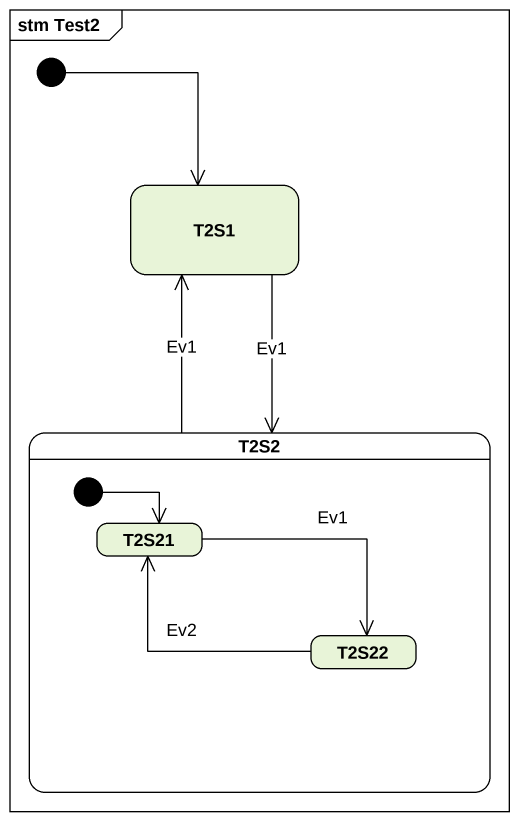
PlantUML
@startuml
mainframe stm Test2
hide empty description
state T2S1
state T2S2 {
  state T2S21
  state T2S22
  [*] --> T2S21
}
[*] --> T2S1
T2S1 --> T2S2 : Ev1
T2S2 -up-> T2S1 : Ev1
T2S21 -right-> T2S22 : Ev1
T2S22 -left-> T2S21 : Ev2
@enduml
